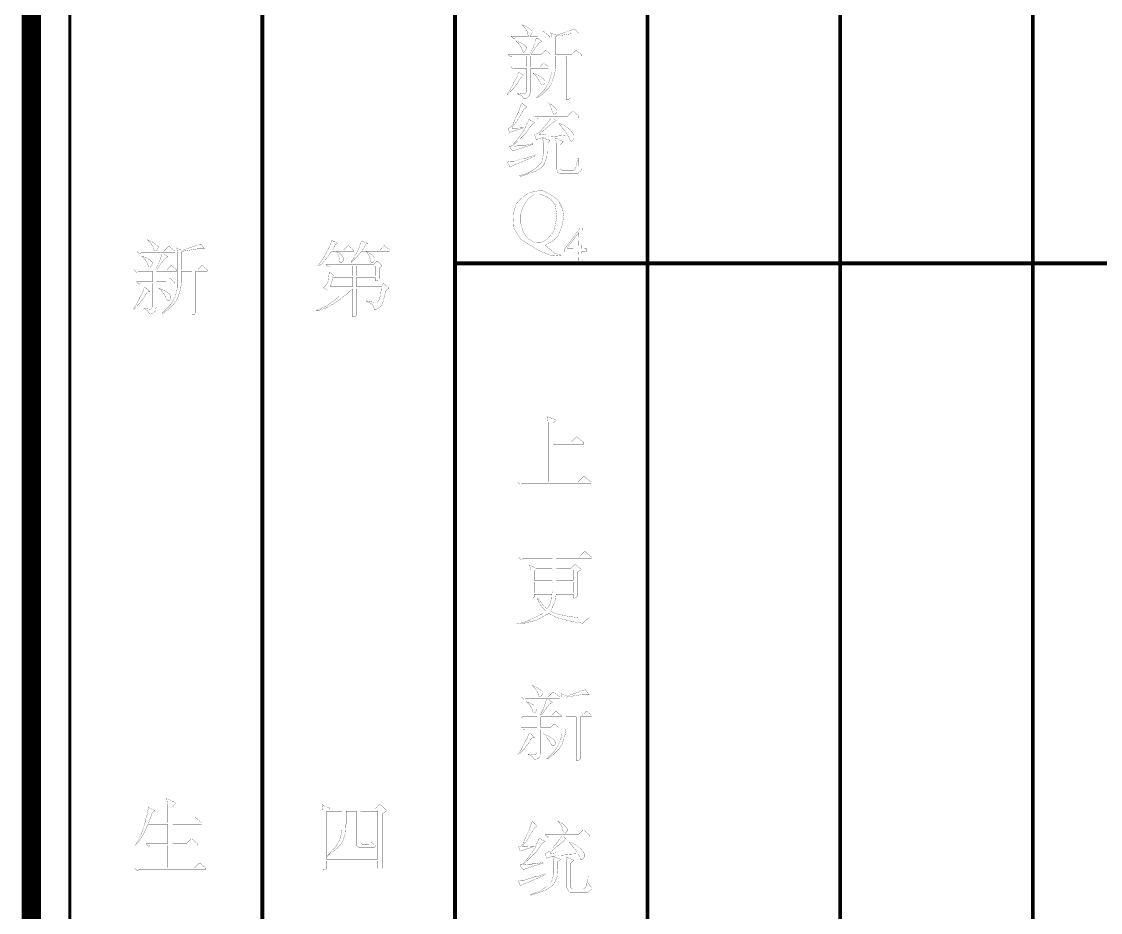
# Model space of a CAD drawing. Extents: x 94 to 452, y -72 to 1042.
# Drawn here: x 93.7 to 149.7, y 944.8 to 991.1 of the extents above; entities that cross this region are included whole.
import ezdxf

# ---------------------------------------------------------------- set-up
doc = ezdxf.new("R2010")
doc.units = 0
doc.header["$MEASUREMENT"] = 0
doc.layers.add('TREE_LAYER', color=7, linetype='Continuous')

msp = doc.modelspace()

# ---------------------------------------------------------------- linework, layer by layer
at = {"layer": 'TREE_LAYER'}
for points, const_width, elevation in [([(94.22612, 93.001716), (94.22612, 848.485862), (94.22612, 908.832322), (94.22612, 995.005583), (94.22612, 1005.005583), (94.22612, 1017.005583), (126.22612, 1017.005583), (146.22612, 1017.005583), (186.22612, 1017.005583), (191.22612, 1017.005583), (206.22612, 1017.005583), (211.22612, 1017.005583), (221.22612, 1017.005583), (399.22612, 1017.005583), (409.22612, 1017.005583), (451.22612, 1017.005583), (451.22612, 995.005583), (451.22612, 11.113007)], 1, 2891.008799), ([(399.22612, 1015.005583), (221.22612, 1015.005583), (221.22612, 1015.005583), (211.22612, 1015.005583), (211.22612, 1015.005583), (206.22612, 1015.005583), (206.22612, 1015.005583), (191.22612, 1015.005583), (191.22612, 1015.005583), (186.22612, 1015.005583), (186.22612, 1015.005583), (146.22612, 1015.005583), (146.22612, 1015.005583), (126.22612, 1015.005583), (126.22612, 1015.005583), (96.22612, 1015.005583), (96.22612, 1015.005583), (96.22612, 1005.005583), (96.22612, 1005.005583), (96.22612, 995.005583), (96.22612, 995.005583), (96.22612, 908.832322), (96.22612, 908.832322), (96.22612, 848.485862)], 0.15, 2875.008799), ([(106.22612, 995.005583), (106.22612, 908.832322)], 0.2, 86.173261), ([(116.22612, 995.005583), (116.22612, 978.527106)], 0.2, 16.478477), ([(126.22612, 995.005583), (126.22612, 978.527106)], 0.2, 16.478477), ([(136.22612, 995.005583), (136.22612, 978.527106)], 0.2, 16.478477), ([(146.22612, 995.005583), (146.22612, 978.527106)], 0.2, 16.478477), ([(146.22612, 995.005583), (146.22612, 978.527106)], 0.2, 16.478477), ([(119.707526, 990.918397), (119.69184, 990.918397), (119.864389, 990.745848), (119.989879, 990.541926), (120.021251, 990.369377), (120.06831, 990.338005), (120.052624, 990.322318), (119.14282, 990.322318), (119.26831, 990.196828), (119.315369, 990.196828), (119.362428, 990.243887), (121.119291, 990.243887), (121.119291, 990.322318), (120.821251, 990.573299), (120.774192, 990.573299), (120.523212, 990.322318), (120.115369, 990.322318), (120.115369, 990.338005), (120.1938, 990.416436), (120.240859, 990.52624), (120.240859, 990.573299), (120.083996, 990.714475), (119.911447, 990.824279), (119.848702, 990.855652), (119.707526, 990.918397), (119.707526, 990.918397)], 0.01, 114), ([(122.452624, 990.698789), (122.138898, 990.588985), (121.950663, 990.52624), (121.495761, 990.369377), (121.480075, 990.369377), (121.197722, 990.494867), (121.244781, 990.290946), (121.244781, 988.439965), (121.182036, 988.157612), (121.166349, 988.12624), (121.150663, 988.032122), (121.025173, 987.781142), (120.86831, 987.530161), (120.444781, 987.106632), (120.49184, 987.106632), (120.664389, 987.232122), (120.774192, 987.310554), (121.087918, 987.624279), (121.244781, 987.859573), (121.401643, 988.345848), (121.433016, 988.549769), (121.448702, 988.659573), (121.448702, 989.271338), (121.448702, 989.287024), (121.982036, 989.287024), (121.997722, 989.271338), (121.997722, 987.028201), (122.09184, 987.028201), (122.154585, 987.059573), (122.201643, 987.106632), (122.201643, 989.271338), (122.201643, 989.287024), (122.782036, 989.287024), (122.782036, 989.365455), (122.546742, 989.569377), (122.499683, 989.569377), (122.280075, 989.365455), (121.448702, 989.365455), (121.448702, 989.365455), (121.448702, 990.290946), (121.495761, 990.322318), (122.09184, 990.416436), (122.280075, 990.447808), (122.656545, 990.447808), (122.578114, 990.541926), (122.452624, 990.698789), (122.452624, 990.698789)], 0.01, 114), ([(120.538898, 990.196828), (120.444781, 990.196828), (120.272232, 989.694867), (120.115369, 989.381142), (120.099683, 989.365455), (118.985957, 989.365455), (119.111447, 989.239965), (119.14282, 989.239965), (119.189879, 989.287024), (119.94282, 989.287024), (119.94282, 989.271338), (119.94282, 988.738005), (119.94282, 988.738005), (119.111447, 988.738005), (119.236938, 988.612514), (119.26831, 988.612514), (119.315369, 988.659573), (119.94282, 988.659573), (119.94282, 988.643887), (119.94282, 987.436044), (119.848702, 987.310554), (119.534977, 987.357612), (119.519291, 987.357612), (119.487918, 987.357612), (119.487918, 987.310554), (119.566349, 987.310554), (119.69184, 987.232122), (119.81733, 987.059573), (119.880075, 987.075259), (120.021251, 987.138005), (120.036938, 987.153691), (120.115369, 987.263495), (120.115369, 987.32624), (120.146742, 987.420357), (120.146742, 988.643887), (120.162428, 988.659573), (121.072232, 988.659573), (121.072232, 988.738005), (120.86831, 988.910554), (120.821251, 988.910554), (120.648702, 988.738005), (120.162428, 988.738005), (120.146742, 988.738005), (120.146742, 989.271338), (120.162428, 989.287024), (121.197722, 989.287024), (121.197722, 989.365455), (120.946742, 989.569377), (120.899683, 989.569377), (120.695761, 989.365455), (120.1938, 989.365455), (120.178114, 989.365455), (120.570271, 989.945848), (120.74282, 990.039965), (120.538898, 990.196828), (120.538898, 990.196828)], 0.01, 114), ([(119.409487, 990.071338), (119.3938, 990.071338), (119.566349, 989.898789), (119.676153, 989.72624), (119.69184, 989.679181), (119.738898, 989.538005), (119.770271, 989.490946), (119.81733, 989.490946), (119.895761, 989.569377), (119.94282, 989.694867), (119.94282, 989.741926), (119.801643, 989.883103), (119.613408, 989.992906), (119.550663, 990.008593), (119.409487, 990.071338), (119.409487, 990.071338)], 0.01, 114), ([(119.534977, 988.439965), (119.519291, 988.439965), (119.440859, 988.188985), (119.409487, 988.12624), (119.283996, 987.922318), (119.111447, 987.561534), (118.938898, 987.310554), (118.985957, 987.310554), (119.283996, 987.624279), (119.472232, 987.875259), (119.644781, 988.157612), (119.738898, 988.236044), (119.81733, 988.236044), (119.613408, 988.408593), (119.534977, 988.439965), (119.534977, 988.439965)], 0.01, 114), ([(120.287918, 988.408593), (120.272232, 988.408593), (120.413408, 988.267416), (120.570271, 988.063495), (120.664389, 987.890946), (120.727134, 987.781142), (120.74282, 987.781142), (120.821251, 987.781142), (120.899683, 987.890946), (120.899683, 987.985063), (120.821251, 988.110554), (120.570271, 988.283103), (120.287918, 988.408593), (120.287918, 988.408593)], 0.01, 114), ([(119.69184, 986.871338), (119.519291, 986.369377), (119.440859, 986.212514), (119.236938, 985.741926), (119.095761, 985.569377), (118.985957, 985.538005), (119.064389, 985.318397), (119.81733, 985.569377), (119.331055, 985.538005), (119.252624, 985.538005), (119.189879, 985.538005), (119.189879, 985.538005), (119.236938, 985.663495), (119.440859, 985.898789), (119.81733, 986.541926), (119.94282, 986.620357), (119.94282, 986.667416), (119.81733, 986.745848), (119.69184, 986.871338), (119.69184, 986.871338)], 0.01, 114), ([(122.374192, 986.416436), (122.327134, 986.416436), (122.076153, 986.165455), (120.366349, 986.165455), (120.49184, 986.039965), (120.523212, 986.039965), (120.570271, 986.071338), (121.229094, 986.071338), (121.229094, 986.071338), (120.774192, 985.490946), (120.601643, 985.318397), (120.366349, 985.192906), (120.444781, 984.941926), (120.538898, 984.988985), (120.852624, 985.067416), (120.899683, 985.067416), (120.915369, 985.083103), (121.056545, 985.083103), (121.072232, 985.098789), (121.119291, 985.098789), (121.119291, 985.098789), (121.166349, 985.098789), (121.166349, 985.098789), (121.276153, 985.114475), (121.276153, 985.114475), (121.323212, 985.114475), (121.323212, 985.114475), (121.433016, 985.130161), (121.480075, 985.130161), (121.54282, 985.130161), (121.652624, 985.145848), (121.699683, 985.145848), (121.699683, 985.161534), (122.060467, 985.192906), (122.076153, 985.17722), (122.170271, 985.020357), (122.201643, 984.910554), (122.248702, 984.863495), (122.280075, 984.863495), (122.405565, 985.020357), (122.405565, 985.192906), (122.327134, 985.318397), (122.185957, 985.475259), (121.997722, 985.616436), (121.7938, 985.741926), (121.731055, 985.757612), (121.636938, 985.788985), (121.621251, 985.788985), (121.778114, 985.585063), (121.997722, 985.318397), (122.044781, 985.239965), (122.029094, 985.239965), (120.946742, 985.239965), (120.946742, 985.239965), (120.86831, 985.224279), (120.648702, 985.192906), (120.61733, 985.192906), (120.61733, 985.208593), (120.61733, 985.239965), (120.962428, 985.538005), (121.307526, 985.820357), (121.401643, 985.914475), (121.495761, 985.914475), (121.323212, 986.071338), (121.338898, 986.071338), (122.656545, 986.071338), (122.656545, 986.165455), (122.374192, 986.416436), (122.374192, 986.416436)], 0.01, 114), ([(121.040859, 986.871338), (121.025173, 986.871338), (121.119291, 986.77722), (121.229094, 986.604671), (121.244781, 986.557612), (121.276153, 986.416436), (121.370271, 986.243887), (121.401643, 986.243887), (121.527134, 986.369377), (121.527134, 986.447808), (121.527134, 986.463495), (121.448702, 986.573299), (121.276153, 986.745848), (121.040859, 986.871338), (121.040859, 986.871338)], 0.01, 114), ([(120.06831, 985.992906), (120.06831, 985.992906), (120.036938, 985.930161), (119.81733, 985.443887), (119.644781, 985.192906), (119.3938, 984.863495), (119.236938, 984.690946), (119.236938, 984.659573), (119.346742, 984.738005), (119.911447, 985.287024), (120.1938, 985.694867), (120.287918, 985.788985), (120.366349, 985.820357), (120.162428, 985.945848), (120.06831, 985.992906), (120.06831, 985.992906)], 0.01, 114), ([(120.272232, 984.738005), (119.880075, 984.659573), (119.69184, 984.659573), (119.69184, 984.643887), (119.550663, 984.643887), (119.550663, 984.628201), (119.503604, 984.628201), (119.362428, 984.612514), (119.315369, 984.612514), (119.189879, 984.659573), (119.14282, 984.612514), (119.064389, 984.612514), (119.064389, 984.612514), (119.111447, 984.487024), (119.236938, 984.361534), (120.225173, 984.690946), (120.272232, 984.690946), (120.272232, 984.738005), (120.272232, 984.738005)], 0.01, 114), ([(120.789879, 985.036044), (120.774192, 985.036044), (120.774192, 985.004671), (120.821251, 984.80075), (120.821251, 984.188985), (120.74282, 983.843887), (120.74282, 983.812514), (120.648702, 983.687024), (120.429094, 983.467416), (120.1938, 983.310554), (119.94282, 983.185063), (119.566349, 983.059573), (119.566349, 983.028201), (119.613408, 983.028201), (120.099683, 983.185063), (120.209487, 983.232122), (120.429094, 983.310554), (120.695761, 983.483103), (120.821251, 983.608593), (120.899683, 983.765455), (120.9938, 984.016436), (121.009487, 984.220357), (121.009487, 984.236044), (121.009487, 984.283103), (121.009487, 984.283103), (121.025173, 984.37722), (121.025173, 984.439965), (121.025173, 984.785063), (121.150663, 984.863495), (121.150663, 984.863495), (121.150663, 984.910554), (120.789879, 985.036044), (120.789879, 985.036044)], 0.01, 114), ([(121.448702, 985.036044), (121.448702, 985.036044), (121.448702, 985.004671), (121.495761, 984.753691), (121.495761, 983.436044), (121.574192, 983.232122), (121.683996, 983.185063), (122.578114, 983.185063), (122.5938, 983.20075), (122.703604, 983.263495), (122.782036, 983.357612), (122.782036, 983.436044), (122.656545, 983.561534), (122.625173, 983.687024), (122.625173, 983.985063), (122.578114, 983.985063), (122.578114, 983.890946), (122.531055, 983.608593), (122.531055, 983.561534), (122.452624, 983.436044), (122.374192, 983.357612), (121.778114, 983.357612), (121.699683, 983.436044), (121.699683, 984.690946), (121.825173, 984.816436), (121.825173, 984.863495), (121.621251, 984.941926), (121.448702, 985.036044), (121.448702, 985.036044)], 0.01, 114), ([(120.397722, 984.157612), (119.911447, 983.985063), (119.801643, 983.985063), (119.283996, 983.812514), (119.095761, 983.812514), (118.938898, 983.781142), (119.01733, 983.687024), (119.064389, 983.545848), (119.064389, 983.530161), (119.346742, 983.655652), (119.566349, 983.734083), (120.350663, 984.079181), (120.397722, 984.110554), (120.397722, 984.157612), (120.397722, 984.157612)], 0.01, 114), ([(120.764295, 982.28125), (120.670177, 982.312622), (120.40351, 982.265563), (120.074098, 982.187132), (119.744687, 981.983211), (119.399589, 981.60674), (119.242726, 981.026348), (119.242726, 980.947916), (119.242726, 980.869485), (119.274098, 980.351838), (119.666255, 979.75576), (120.089785, 979.489093), (120.607432, 979.175367), (121.281942, 978.908701), (121.75253, 978.95576), (121.75253, 978.95576), (121.407432, 979.049877), (120.905471, 979.473407), (121.250569, 979.645956), (121.548608, 979.896936), (121.768216, 980.398897), (121.830961, 980.728309), (121.87802, 980.979289), (121.87802, 981.042034), (121.799589, 981.387132), (121.62704, 981.73223), (121.532922, 981.842034), (121.329, 981.998897), (120.999589, 982.202818), (120.764295, 982.296936), (120.764295, 982.28125)], 0.01, 145), ([(120.654491, 982.093014), (120.670177, 982.108701), (120.999589, 981.983211), (121.250569, 981.794975), (121.438804, 981.543995), (121.517236, 980.963603), (121.407432, 980.383211), (121.329, 980.13223), (121.015275, 979.787132), (120.748608, 979.614583), (120.372138, 979.598897), (120.02704, 979.802818), (119.776059, 980.13223), (119.650569, 980.587132), (119.650569, 981.104779), (119.776059, 981.512622), (120.02704, 981.873407), (120.042726, 981.904779), (120.325079, 982.093014), (120.654491, 982.093014), (120.654491, 982.093014)], 0.01, 145), ([(122.82704, 980.359681), (122.725079, 980.359681), (121.929785, 979.278897), (121.929785, 979.11576), (122.623118, 979.11576), (122.64351, 978.667132), (122.82704, 978.667132), (122.816844, 979.125956), (123.071746, 979.11576), (123.071746, 979.278897), (122.816844, 979.289093), (122.82704, 980.359681), (122.82704, 980.359681)], 0.01, 145), ([(100.283454, 979.747536), (100.267767, 979.747536), (100.440316, 979.574987), (100.565806, 979.371066), (100.597179, 979.198517), (100.644238, 979.167144), (100.628552, 979.151458), (99.718748, 979.151458), (99.844238, 979.025968), (99.891297, 979.025968), (99.938356, 979.073026), (101.695218, 979.073026), (101.695218, 979.151458), (101.397179, 979.402438), (101.35012, 979.402438), (101.09914, 979.151458), (100.691297, 979.151458), (100.691297, 979.167144), (100.769728, 979.245575), (100.816787, 979.355379), (100.816787, 979.402438), (100.659924, 979.543615), (100.487375, 979.653419), (100.42463, 979.684791), (100.283454, 979.747536), (100.283454, 979.747536)], 0.01, 112), ([(109.825247, 979.718136), (109.809561, 979.70245), (109.778188, 979.514215), (109.589953, 979.15343), (109.401718, 978.808332), (109.103679, 978.384803), (109.166424, 978.384803), (109.3076, 978.494607), (109.338973, 978.525979), (109.699757, 978.965195), (109.778188, 979.090685), (109.825247, 979.137744), (110.076228, 979.137744), (110.076228, 979.137744), (110.201718, 978.886764), (110.23309, 978.620097), (110.23309, 978.588725), (110.280149, 978.557352), (110.327208, 978.557352), (110.452698, 978.682842), (110.452698, 978.761274), (110.405639, 978.886764), (110.23309, 979.059313), (110.091914, 979.122058), (110.091914, 979.137744), (110.091914, 979.137744), (110.954659, 979.137744), (110.954659, 979.216176), (110.703679, 979.435783), (110.65662, 979.435783), (110.452698, 979.216176), (109.887992, 979.216176), (109.872306, 979.231862), (109.903679, 979.263234), (110.029169, 979.498529), (110.044855, 979.514215), (110.154659, 979.561274), (109.825247, 979.718136), (109.825247, 979.718136)], 0.01, 113), ([(111.378188, 979.686764), (111.362502, 979.686764), (111.362502, 979.655391), (111.284071, 979.482842), (111.252698, 979.357352), (111.189953, 979.184803), (110.986031, 978.839705), (110.829169, 978.588725), (110.860541, 978.588725), (111.174267, 978.90245), (111.362502, 979.137744), (111.613482, 979.137744), (111.629169, 979.137744), (111.786031, 978.886764), (111.864463, 978.604411), (111.911522, 978.557352), (111.958581, 978.557352), (112.037012, 978.667156), (112.037012, 978.808332), (111.958581, 978.918136), (111.942894, 978.949509), (111.786031, 979.059313), (111.644855, 979.122058), (111.629169, 979.137744), (111.644855, 979.137744), (112.837012, 979.137744), (112.837012, 979.216176), (112.586031, 979.435783), (112.538973, 979.435783), (112.335051, 979.216176), (111.440933, 979.216176), (111.425247, 979.231862), (111.487992, 979.294607), (111.58211, 979.514215), (111.58211, 979.514215), (111.7076, 979.561274), (111.378188, 979.686764), (111.378188, 979.686764)], 0.01, 113), ([(122.582334, 980.033407), (122.64351, 980.125171), (122.612922, 979.289093), (122.092922, 979.278897), (122.07253, 979.299289), (122.092922, 979.380858), (122.582334, 980.033407), (122.582334, 980.033407)], 0.01, 145), ([(103.028552, 979.527928), (102.714826, 979.418124), (102.526591, 979.355379), (102.071689, 979.198517), (102.056003, 979.198517), (101.77365, 979.324007), (101.820708, 979.120085), (101.820708, 977.269105), (101.757963, 976.986752), (101.742277, 976.955379), (101.726591, 976.861262), (101.601101, 976.610281), (101.444238, 976.359301), (101.020708, 975.935772), (101.067767, 975.935772), (101.240316, 976.061262), (101.35012, 976.139693), (101.663846, 976.453419), (101.820708, 976.688713), (101.977571, 977.174987), (102.008944, 977.378909), (102.02463, 977.488713), (102.02463, 978.100477), (102.02463, 978.116164), (102.557963, 978.116164), (102.57365, 978.100477), (102.57365, 975.85734), (102.667767, 975.85734), (102.730512, 975.888713), (102.777571, 975.935772), (102.777571, 978.100477), (102.777571, 978.116164), (103.357963, 978.116164), (103.357963, 978.194595), (103.122669, 978.398517), (103.07561, 978.398517), (102.856003, 978.194595), (102.02463, 978.194595), (102.02463, 978.194595), (102.02463, 979.120085), (102.071689, 979.151458), (102.667767, 979.245575), (102.856003, 979.276948), (103.232473, 979.276948), (103.154042, 979.371066), (103.028552, 979.527928), (103.028552, 979.527928)], 0.01, 112), ([(101.114826, 979.025968), (101.020708, 979.025968), (100.848159, 978.524007), (100.691297, 978.210281), (100.67561, 978.194595), (99.561885, 978.194595), (99.687375, 978.069105), (99.718748, 978.069105), (99.765806, 978.116164), (100.518748, 978.116164), (100.518748, 978.100477), (100.518748, 977.567144), (100.518748, 977.567144), (99.687375, 977.567144), (99.812865, 977.441654), (99.844238, 977.441654), (99.891297, 977.488713), (100.518748, 977.488713), (100.518748, 977.473026), (100.518748, 976.265183), (100.42463, 976.139693), (100.110905, 976.186752), (100.095218, 976.186752), (100.063846, 976.186752), (100.063846, 976.139693), (100.142277, 976.139693), (100.267767, 976.061262), (100.393257, 975.888713), (100.456003, 975.904399), (100.597179, 975.967144), (100.612865, 975.98283), (100.691297, 976.092634), (100.691297, 976.155379), (100.722669, 976.249497), (100.722669, 977.473026), (100.738356, 977.488713), (101.648159, 977.488713), (101.648159, 977.567144), (101.444238, 977.739693), (101.397179, 977.739693), (101.22463, 977.567144), (100.738356, 977.567144), (100.722669, 977.567144), (100.722669, 978.100477), (100.738356, 978.116164), (101.77365, 978.116164), (101.77365, 978.194595), (101.522669, 978.398517), (101.47561, 978.398517), (101.271689, 978.194595), (100.769728, 978.194595), (100.754042, 978.194595), (101.146199, 978.774987), (101.318748, 978.869105), (101.114826, 979.025968), (101.114826, 979.025968)], 0.01, 112), ([(99.985414, 978.900477), (99.969728, 978.900477), (100.142277, 978.727928), (100.252081, 978.555379), (100.267767, 978.508321), (100.314826, 978.367144), (100.346199, 978.320085), (100.393257, 978.320085), (100.471689, 978.398517), (100.518748, 978.524007), (100.518748, 978.571066), (100.377571, 978.712242), (100.189336, 978.822046), (100.126591, 978.837732), (99.985414, 978.900477), (99.985414, 978.900477)], 0.01, 112), ([(112.209561, 978.635783), (112.162502, 978.635783), (111.989953, 978.463234), (109.527208, 978.463234), (109.652698, 978.337744), (109.699757, 978.337744), (109.73113, 978.384803), (110.9076, 978.384803), (110.9076, 978.384803), (110.9076, 977.882842), (110.9076, 977.882842), (109.950737, 977.882842), (109.746816, 978.055391), (109.699757, 978.055391), (109.652698, 977.631862), (109.574267, 977.42794), (109.401718, 977.255391), (109.401718, 977.255391), (109.605639, 977.129901), (109.652698, 977.082842), (109.778188, 977.208332), (110.609561, 977.208332), (110.609561, 977.208332), (110.217404, 976.816176), (109.935051, 976.580881), (109.574267, 976.329901), (109.025247, 976.078921), (109.150737, 976.078921), (109.511522, 976.204411), (109.98211, 976.455391), (110.640933, 976.957352), (110.9076, 977.208332), (110.9076, 977.208332), (110.9076, 975.749509), (111.001718, 975.749509), (111.064463, 975.780881), (111.111522, 975.82794), (111.111522, 977.208332), (111.127208, 977.208332), (112.397796, 977.208332), (112.397796, 977.17696), (112.366424, 976.894607), (112.287992, 976.62794), (112.193875, 976.50245), (112.021326, 976.50245), (111.613482, 976.580881), (111.613482, 976.549509), (111.864463, 976.455391), (111.989953, 976.329901), (112.037012, 976.125979), (112.115443, 976.125979), (112.319365, 976.25147), (112.413482, 976.329901), (112.491914, 976.533823), (112.664463, 977.161274), (112.680149, 977.17696), (112.789953, 977.208332), (112.789953, 977.255391), (112.758581, 977.286764), (112.538973, 977.459313), (112.491914, 977.459313), (112.413482, 977.30245), (111.127208, 977.30245), (111.111522, 977.30245), (111.111522, 977.788725), (111.127208, 977.804411), (112.068384, 977.804411), (112.084071, 977.788725), (112.084071, 977.631862), (112.13113, 977.631862), (112.240933, 977.663234), (112.287992, 977.710293), (112.287992, 978.259313), (112.413482, 978.384803), (112.413482, 978.431862), (112.209561, 978.635783), (112.209561, 978.635783)], 0.01, 113), ([(116.22612, 978.527106), (126.22612, 978.527106)], 0.2, 10), ([(116.22612, 978.527106), (116.22612, 938.833945)], 0.2, 39.693161), ([(126.22612, 978.527106), (136.22612, 978.527106)], 0.2, 10), ([(126.22612, 978.527106), (126.22612, 938.833945)], 0.2, 39.693161), ([(136.22612, 978.527106), (146.22612, 978.527106)], 0.2, 10), ([(136.22612, 978.527106), (136.22612, 938.833945)], 0.2, 39.693161), ([(146.22612, 978.527106), (166.22612, 978.527106)], 0.2, 20), ([(146.22612, 978.527106), (146.22612, 938.833945)], 0.2, 39.693161), ([(146.22612, 978.527106), (146.22612, 938.833945)], 0.2, 39.693161), ([(111.111522, 978.384803), (111.127208, 978.384803), (112.068384, 978.384803), (112.084071, 978.384803), (112.084071, 977.882842), (112.068384, 977.882842), (111.127208, 977.882842), (111.111522, 977.882842), (111.111522, 978.384803), (111.111522, 978.384803)], 0.01, 113), ([(109.887992, 977.788725), (109.903679, 977.804411), (110.9076, 977.804411), (110.9076, 977.788725), (110.9076, 977.30245), (110.9076, 977.30245), (109.778188, 977.30245), (109.778188, 977.380881), (109.887992, 977.788725), (109.887992, 977.788725)], 0.01, 113), ([(100.110905, 977.269105), (100.095218, 977.269105), (100.016787, 977.018124), (99.985414, 976.955379), (99.859924, 976.751458), (99.687375, 976.390673), (99.514826, 976.139693), (99.561885, 976.139693), (99.859924, 976.453419), (100.048159, 976.704399), (100.220708, 976.986752), (100.314826, 977.065183), (100.393257, 977.065183), (100.189336, 977.237732), (100.110905, 977.269105), (100.110905, 977.269105)], 0.01, 112), ([(100.863846, 977.237732), (100.848159, 977.237732), (100.989336, 977.096556), (101.146199, 976.892634), (101.240316, 976.720085), (101.303061, 976.610281), (101.318748, 976.610281), (101.397179, 976.610281), (101.47561, 976.720085), (101.47561, 976.814203), (101.397179, 976.939693), (101.146199, 977.112242), (100.863846, 977.237732), (100.863846, 977.237732)], 0.01, 112), ([(121.033634, 970.567155), (121.033634, 970.567155), (121.033634, 970.50441), (121.065007, 970.25343), (121.065007, 967.17892), (121.065007, 967.17892), (119.480693, 967.17892), (119.606183, 967.05343), (119.653242, 967.05343), (119.684615, 967.100489), (123.292458, 967.100489), (123.292458, 967.17892), (123.119909, 967.30441), (122.94736, 967.476959), (122.915987, 967.476959), (122.617948, 967.17892), (121.331674, 967.17892), (121.315987, 967.17892), (121.315987, 969.139704), (121.331674, 969.139704), (122.915987, 969.139704), (122.915987, 969.233822), (122.743438, 969.359312), (122.570889, 969.516175), (122.539517, 969.516175), (122.241478, 969.233822), (121.331674, 969.233822), (121.315987, 969.233822), (121.315987, 970.237743), (121.47285, 970.347547), (121.488536, 970.363234), (121.488536, 970.394606), (121.253242, 970.488724), (121.237556, 970.488724), (121.033634, 970.567155), (121.033634, 970.567155)], 0.01, 115), ([(122.994419, 963.567155), (122.94736, 963.567155), (122.665007, 963.269116), (119.527752, 963.269116), (119.653242, 963.143626), (119.684615, 963.143626), (119.731674, 963.190685), (121.268929, 963.190685), (121.284615, 963.190685), (121.284615, 962.688724), (121.268929, 962.688724), (120.437556, 962.688724), (120.108144, 962.861273), (120.155203, 962.57892), (120.155203, 961.135783), (120.233634, 961.135783), (120.312066, 961.182841), (120.359125, 961.2299), (120.359125, 961.339704), (120.359125, 961.35539), (121.253242, 961.35539), (121.253242, 961.308332), (121.237556, 961.151469), (121.237556, 961.088724), (121.112066, 960.72794), (121.017948, 960.602449), (120.986576, 960.602449), (120.766968, 960.806371), (120.704223, 960.931861), (120.531674, 961.135783), (120.531674, 961.057351), (120.735595, 960.680881), (120.908144, 960.508332), (120.908144, 960.476959), (120.814027, 960.382841), (120.704223, 960.30441), (120.029713, 959.974998), (119.778732, 959.880881), (119.763046, 959.880881), (119.402262, 959.802449), (119.653242, 959.802449), (120.468929, 960.006371), (120.955203, 960.273038), (121.112066, 960.351469), (121.519909, 960.131861), (121.770889, 960.069116), (122.304223, 959.92794), (122.539517, 959.896567), (122.837556, 959.849508), (122.868929, 959.849508), (123.041478, 960.022057), (123.229713, 960.131861), (123.245399, 960.131861), (123.323831, 960.131861), (122.665007, 960.131861), (122.288536, 960.17892), (122.225791, 960.17892), (121.770889, 960.273038), (121.614027, 960.30441), (121.363046, 960.382841), (121.190497, 960.476959), (121.363046, 960.837743), (121.441478, 961.088724), (121.47285, 961.292645), (121.488536, 961.35539), (122.366968, 961.35539), (122.366968, 961.339704), (122.366968, 961.135783), (122.414027, 961.135783), (122.523831, 961.182841), (122.570889, 961.2299), (122.570889, 962.484802), (122.665007, 962.563234), (122.790497, 962.610292), (122.790497, 962.641665), (122.492458, 962.892645), (122.445399, 962.892645), (122.241478, 962.688724), (121.488536, 962.688724), (121.488536, 962.688724), (121.488536, 963.190685), (121.488536, 963.190685), (123.323831, 963.190685), (123.323831, 963.269116), (123.166968, 963.394606), (122.994419, 963.567155), (122.994419, 963.567155)], 0.01, 115), ([(120.390497, 962.594606), (120.406183, 962.610292), (121.268929, 962.610292), (121.284615, 962.594606), (121.284615, 962.061273), (121.268929, 962.061273), (120.359125, 962.061273), (120.359125, 962.061273), (120.359125, 962.563234), (120.390497, 962.594606), (120.390497, 962.594606)], 0.01, 115), ([(121.488536, 962.594606), (121.488536, 962.610292), (122.366968, 962.610292), (122.366968, 962.594606), (122.366968, 962.061273), (122.366968, 962.061273), (121.488536, 962.061273), (121.488536, 962.061273), (121.488536, 962.594606), (121.488536, 962.594606)], 0.01, 115), ([(120.359125, 961.967155), (120.359125, 961.982841), (121.268929, 961.982841), (121.284615, 961.967155), (121.284615, 961.52794), (121.268929, 961.433822), (121.268929, 961.433822), (120.359125, 961.433822), (120.359125, 961.433822), (120.359125, 961.967155), (120.359125, 961.967155)], 0.01, 115), ([(121.488536, 961.967155), (121.488536, 961.982841), (122.366968, 961.982841), (122.366968, 961.967155), (122.366968, 961.433822), (122.366968, 961.433822), (121.488536, 961.433822), (121.488536, 961.433822), (121.488536, 961.967155), (121.488536, 961.967155)], 0.01, 115), ([(120.249321, 956.614214), (120.233634, 956.614214), (120.406183, 956.441665), (120.531674, 956.237743), (120.563046, 956.065194), (120.610105, 956.033822), (120.594419, 956.018136), (119.684615, 956.018136), (119.810105, 955.892645), (119.857164, 955.892645), (119.904223, 955.939704), (121.661085, 955.939704), (121.661085, 956.018136), (121.363046, 956.269116), (121.315987, 956.269116), (121.065007, 956.018136), (120.657164, 956.018136), (120.657164, 956.033822), (120.735595, 956.112253), (120.782654, 956.222057), (120.782654, 956.269116), (120.625791, 956.410292), (120.453242, 956.520096), (120.390497, 956.551469), (120.249321, 956.614214), (120.249321, 956.614214)], 0.01, 115), ([(122.994419, 956.394606), (122.680693, 956.284802), (122.492458, 956.222057), (122.037556, 956.065194), (122.02187, 956.065194), (121.739517, 956.190685), (121.786576, 955.986763), (121.786576, 954.135783), (121.723831, 953.85343), (121.708144, 953.822057), (121.692458, 953.72794), (121.566968, 953.476959), (121.410105, 953.225979), (120.986576, 952.802449), (121.033634, 952.802449), (121.206183, 952.92794), (121.315987, 953.006371), (121.629713, 953.320096), (121.786576, 953.55539), (121.943438, 954.041665), (121.974811, 954.245587), (121.990497, 954.35539), (121.990497, 954.967155), (121.990497, 954.982841), (122.523831, 954.982841), (122.539517, 954.967155), (122.539517, 952.724018), (122.633634, 952.724018), (122.69638, 952.75539), (122.743438, 952.802449), (122.743438, 954.967155), (122.743438, 954.982841), (123.323831, 954.982841), (123.323831, 955.061273), (123.088536, 955.265194), (123.041478, 955.265194), (122.82187, 955.061273), (121.990497, 955.061273), (121.990497, 955.061273), (121.990497, 955.986763), (122.037556, 956.018136), (122.633634, 956.112253), (122.82187, 956.143626), (123.19834, 956.143626), (123.119909, 956.237743), (122.994419, 956.394606), (122.994419, 956.394606)], 0.01, 115), ([(121.080693, 955.892645), (120.986576, 955.892645), (120.814027, 955.390685), (120.657164, 955.076959), (120.641478, 955.061273), (119.527752, 955.061273), (119.653242, 954.935783), (119.684615, 954.935783), (119.731674, 954.982841), (120.484615, 954.982841), (120.484615, 954.967155), (120.484615, 954.433822), (120.484615, 954.433822), (119.653242, 954.433822), (119.778732, 954.308332), (119.810105, 954.308332), (119.857164, 954.35539), (120.484615, 954.35539), (120.484615, 954.339704), (120.484615, 953.131861), (120.390497, 953.006371), (120.076772, 953.05343), (120.061085, 953.05343), (120.029713, 953.05343), (120.029713, 953.006371), (120.108144, 953.006371), (120.233634, 952.92794), (120.359125, 952.75539), (120.42187, 952.771077), (120.563046, 952.833822), (120.578732, 952.849508), (120.657164, 952.959312), (120.657164, 953.022057), (120.688536, 953.116175), (120.688536, 954.339704), (120.704223, 954.35539), (121.614027, 954.35539), (121.614027, 954.433822), (121.410105, 954.606371), (121.363046, 954.606371), (121.190497, 954.433822), (120.704223, 954.433822), (120.688536, 954.433822), (120.688536, 954.967155), (120.704223, 954.982841), (121.739517, 954.982841), (121.739517, 955.061273), (121.488536, 955.265194), (121.441478, 955.265194), (121.237556, 955.061273), (120.735595, 955.061273), (120.719909, 955.061273), (121.112066, 955.641665), (121.284615, 955.735783), (121.080693, 955.892645), (121.080693, 955.892645)], 0.01, 115), ([(119.951282, 955.767155), (119.935595, 955.767155), (120.108144, 955.594606), (120.217948, 955.422057), (120.233634, 955.374998), (120.280693, 955.233822), (120.312066, 955.186763), (120.359125, 955.186763), (120.437556, 955.265194), (120.484615, 955.390685), (120.484615, 955.437743), (120.343438, 955.57892), (120.155203, 955.688724), (120.092458, 955.70441), (119.951282, 955.767155), (119.951282, 955.767155)], 0.01, 115), ([(120.076772, 954.135783), (120.061085, 954.135783), (119.982654, 953.884802), (119.951282, 953.822057), (119.825791, 953.618136), (119.653242, 953.257351), (119.480693, 953.006371), (119.527752, 953.006371), (119.825791, 953.320096), (120.014027, 953.571077), (120.186576, 953.85343), (120.280693, 953.931861), (120.359125, 953.931861), (120.155203, 954.10441), (120.076772, 954.135783), (120.076772, 954.135783)], 0.01, 115), ([(120.829713, 954.10441), (120.814027, 954.10441), (120.955203, 953.963234), (121.112066, 953.759312), (121.206183, 953.586763), (121.268929, 953.476959), (121.284615, 953.476959), (121.363046, 953.476959), (121.441478, 953.586763), (121.441478, 953.680881), (121.363046, 953.806371), (121.112066, 953.97892), (120.829713, 954.10441), (120.829713, 954.10441)], 0.01, 115), ([(101.271689, 950.747536), (101.271689, 950.747536), (101.271689, 950.669105), (101.318748, 950.418124), (101.318748, 949.492634), (101.303061, 949.492634), (100.330512, 949.492634), (100.330512, 949.492634), (100.330512, 949.508321), (100.42463, 949.759301), (100.440316, 949.790673), (100.518748, 950.025968), (100.644238, 950.120085), (100.314826, 950.276948), (100.252081, 949.947536), (100.142277, 949.571066), (100.142277, 949.524007), (99.938356, 948.896556), (99.640316, 948.316164), (99.734434, 948.410281), (100.063846, 948.896556), (100.095218, 948.974987), (100.29914, 949.429889), (100.314826, 949.398517), (101.303061, 949.398517), (101.318748, 949.398517), (101.318748, 948.410281), (101.303061, 948.394595), (100.189336, 948.394595), (100.314826, 948.269105), (100.346199, 948.269105), (100.393257, 948.316164), (101.303061, 948.316164), (101.318748, 948.316164), (101.318748, 947.155379), (101.303061, 947.139693), (99.593257, 947.139693), (99.718748, 947.014203), (99.765806, 947.014203), (99.812865, 947.061262), (103.279532, 947.061262), (103.279532, 947.139693), (102.997179, 947.390673), (102.95012, 947.390673), (102.69914, 947.139693), (101.569728, 947.139693), (101.569728, 947.155379), (101.569728, 948.316164), (101.569728, 948.316164), (102.856003, 948.316164), (102.856003, 948.394595), (102.57365, 948.645575), (102.526591, 948.645575), (102.27561, 948.394595), (101.569728, 948.394595), (101.569728, 948.410281), (101.569728, 949.398517), (101.569728, 949.398517), (103.07561, 949.398517), (103.07561, 949.492634), (102.777571, 949.743615), (102.730512, 949.743615), (102.479532, 949.492634), (101.569728, 949.492634), (101.569728, 949.492634), (101.569728, 950.324007), (101.726591, 950.496556), (101.726591, 950.527928), (101.522669, 950.622046), (101.271689, 950.747536), (101.271689, 950.747536)], 0.01, 112), ([(109.323286, 950.435783), (109.323286, 950.435783), (109.323286, 950.404411), (109.354659, 950.15343), (109.354659, 947.047548), (109.464463, 947.047548), (109.527208, 947.078921), (109.574267, 947.125979), (109.574267, 947.50245), (109.574267, 947.50245), (112.193875, 947.50245), (112.209561, 947.50245), (112.209561, 947.125979), (112.460541, 947.125979), (112.460541, 949.965195), (112.664463, 950.090685), (112.664463, 950.090685), (112.664463, 950.137744), (112.523286, 950.278921), (112.335051, 950.435783), (112.287992, 950.435783), (112.068384, 950.184803), (109.668384, 950.184803), (109.652698, 950.184803), (109.699757, 950.216176), (109.699757, 950.263234), (109.480149, 950.341666), (109.323286, 950.435783), (109.323286, 950.435783)], 0.01, 113), ([(109.574267, 950.090685), (109.574267, 950.090685), (110.358581, 950.090685), (110.358581, 950.090685), (110.358581, 949.118136), (110.280149, 948.694607), (110.280149, 948.678921), (110.076228, 948.30245), (109.98211, 948.17696), (109.652698, 947.831862), (109.605639, 947.75343), (110.013482, 948.082842), (110.248777, 948.30245), (110.405639, 948.537744), (110.53113, 948.914215), (110.562502, 949.290685), (110.562502, 949.290685), (110.562502, 949.400489), (110.578188, 949.416176), (110.578188, 950.090685), (110.578188, 950.090685), (111.111522, 950.090685), (111.111522, 950.090685), (111.111522, 948.30245), (111.237012, 948.208332), (112.037012, 948.208332), (112.084071, 948.255391), (112.084071, 948.30245), (111.911522, 948.459313), (111.864463, 948.459313), (111.786031, 948.380881), (111.409561, 948.380881), (111.33113, 948.459313), (111.33113, 950.090685), (111.33113, 950.090685), (112.193875, 950.090685), (112.209561, 950.090685), (112.209561, 947.596568), (112.193875, 947.580881), (109.574267, 947.580881), (109.574267, 947.596568), (109.574267, 950.090685), (109.574267, 950.090685)], 0.01, 113), ([(120.233634, 949.567155), (120.061085, 949.065194), (119.982654, 948.908332), (119.778732, 948.437743), (119.637556, 948.265194), (119.527752, 948.233822), (119.606183, 948.014214), (120.359125, 948.265194), (119.87285, 948.233822), (119.794419, 948.233822), (119.731674, 948.233822), (119.731674, 948.233822), (119.778732, 948.359312), (119.982654, 948.594606), (120.359125, 949.237743), (120.484615, 949.316175), (120.484615, 949.363234), (120.359125, 949.441665), (120.233634, 949.567155), (120.233634, 949.567155)], 0.01, 115), ([(121.582654, 949.567155), (121.566968, 949.567155), (121.661085, 949.473038), (121.770889, 949.300489), (121.786576, 949.25343), (121.817948, 949.112253), (121.912066, 948.939704), (121.943438, 948.939704), (122.068929, 949.065194), (122.068929, 949.143626), (122.068929, 949.159312), (121.990497, 949.269116), (121.817948, 949.441665), (121.582654, 949.567155), (121.582654, 949.567155)], 0.01, 115), ([(122.915987, 949.112253), (122.868929, 949.112253), (122.617948, 948.861273), (120.908144, 948.861273), (121.033634, 948.735783), (121.065007, 948.735783), (121.112066, 948.767155), (121.770889, 948.767155), (121.770889, 948.767155), (121.315987, 948.186763), (121.143438, 948.014214), (120.908144, 947.888724), (120.986576, 947.637743), (121.080693, 947.684802), (121.394419, 947.763234), (121.441478, 947.763234), (121.457164, 947.77892), (121.59834, 947.77892), (121.614027, 947.794606), (121.661085, 947.794606), (121.661085, 947.794606), (121.708144, 947.794606), (121.708144, 947.794606), (121.817948, 947.810292), (121.817948, 947.810292), (121.865007, 947.810292), (121.865007, 947.810292), (121.974811, 947.825979), (122.02187, 947.825979), (122.084615, 947.825979), (122.194419, 947.841665), (122.241478, 947.841665), (122.241478, 947.857351), (122.602262, 947.888724), (122.617948, 947.873038), (122.712066, 947.716175), (122.743438, 947.606371), (122.790497, 947.559312), (122.82187, 947.559312), (122.94736, 947.716175), (122.94736, 947.888724), (122.868929, 948.014214), (122.727752, 948.171077), (122.539517, 948.312253), (122.335595, 948.437743), (122.27285, 948.45343), (122.178732, 948.484802), (122.163046, 948.484802), (122.319909, 948.280881), (122.539517, 948.014214), (122.586576, 947.935783), (122.570889, 947.935783), (121.488536, 947.935783), (121.488536, 947.935783), (121.410105, 947.920096), (121.190497, 947.888724), (121.159125, 947.888724), (121.159125, 947.90441), (121.159125, 947.935783), (121.504223, 948.233822), (121.849321, 948.516175), (121.943438, 948.610292), (122.037556, 948.610292), (121.865007, 948.767155), (121.880693, 948.767155), (123.19834, 948.767155), (123.19834, 948.861273), (122.915987, 949.112253), (122.915987, 949.112253)], 0.01, 115), ([(120.610105, 948.688724), (120.610105, 948.688724), (120.578732, 948.625979), (120.359125, 948.139704), (120.186576, 947.888724), (119.935595, 947.559312), (119.778732, 947.386763), (119.778732, 947.35539), (119.888536, 947.433822), (120.453242, 947.982841), (120.735595, 948.390685), (120.829713, 948.484802), (120.908144, 948.516175), (120.704223, 948.641665), (120.610105, 948.688724), (120.610105, 948.688724)], 0.01, 115), ([(121.331674, 947.731861), (121.315987, 947.731861), (121.315987, 947.700489), (121.363046, 947.496567), (121.363046, 946.884802), (121.284615, 946.539704), (121.284615, 946.508332), (121.190497, 946.382841), (120.970889, 946.163234), (120.735595, 946.006371), (120.484615, 945.880881), (120.108144, 945.75539), (120.108144, 945.724018), (120.155203, 945.724018), (120.641478, 945.880881), (120.751282, 945.92794), (120.970889, 946.006371), (121.237556, 946.17892), (121.363046, 946.30441), (121.441478, 946.461273), (121.535595, 946.712253), (121.551282, 946.916175), (121.551282, 946.931861), (121.551282, 946.97892), (121.551282, 946.97892), (121.566968, 947.073038), (121.566968, 947.135783), (121.566968, 947.480881), (121.692458, 947.559312), (121.692458, 947.559312), (121.692458, 947.606371), (121.331674, 947.731861), (121.331674, 947.731861)], 0.01, 115), ([(121.990497, 947.731861), (121.990497, 947.731861), (121.990497, 947.700489), (122.037556, 947.449508), (122.037556, 946.131861), (122.115987, 945.92794), (122.225791, 945.880881), (123.119909, 945.880881), (123.135595, 945.896567), (123.245399, 945.959312), (123.323831, 946.05343), (123.323831, 946.131861), (123.19834, 946.257351), (123.166968, 946.382841), (123.166968, 946.680881), (123.119909, 946.680881), (123.119909, 946.586763), (123.07285, 946.30441), (123.07285, 946.257351), (122.994419, 946.131861), (122.915987, 946.05343), (122.319909, 946.05343), (122.241478, 946.131861), (122.241478, 947.386763), (122.366968, 947.512253), (122.366968, 947.559312), (122.163046, 947.637743), (121.990497, 947.731861), (121.990497, 947.731861)], 0.01, 115), ([(120.814027, 947.433822), (120.42187, 947.35539), (120.233634, 947.35539), (120.233634, 947.339704), (120.092458, 947.339704), (120.092458, 947.324018), (120.045399, 947.324018), (119.904223, 947.308332), (119.857164, 947.308332), (119.731674, 947.35539), (119.684615, 947.308332), (119.606183, 947.308332), (119.606183, 947.308332), (119.653242, 947.182841), (119.778732, 947.057351), (120.766968, 947.386763), (120.814027, 947.386763), (120.814027, 947.433822), (120.814027, 947.433822)], 0.01, 115), ([(120.939517, 946.85343), (120.453242, 946.680881), (120.343438, 946.680881), (119.825791, 946.508332), (119.637556, 946.508332), (119.480693, 946.476959), (119.559125, 946.382841), (119.606183, 946.241665), (119.606183, 946.225979), (119.888536, 946.351469), (120.108144, 946.4299), (120.892458, 946.774998), (120.939517, 946.806371), (120.939517, 946.85343), (120.939517, 946.85343)], 0.01, 115)]:
    msp.add_lwpolyline(points, dxfattribs=dict(at, const_width=const_width, elevation=elevation))

doc.saveas('drawing.dxf')
